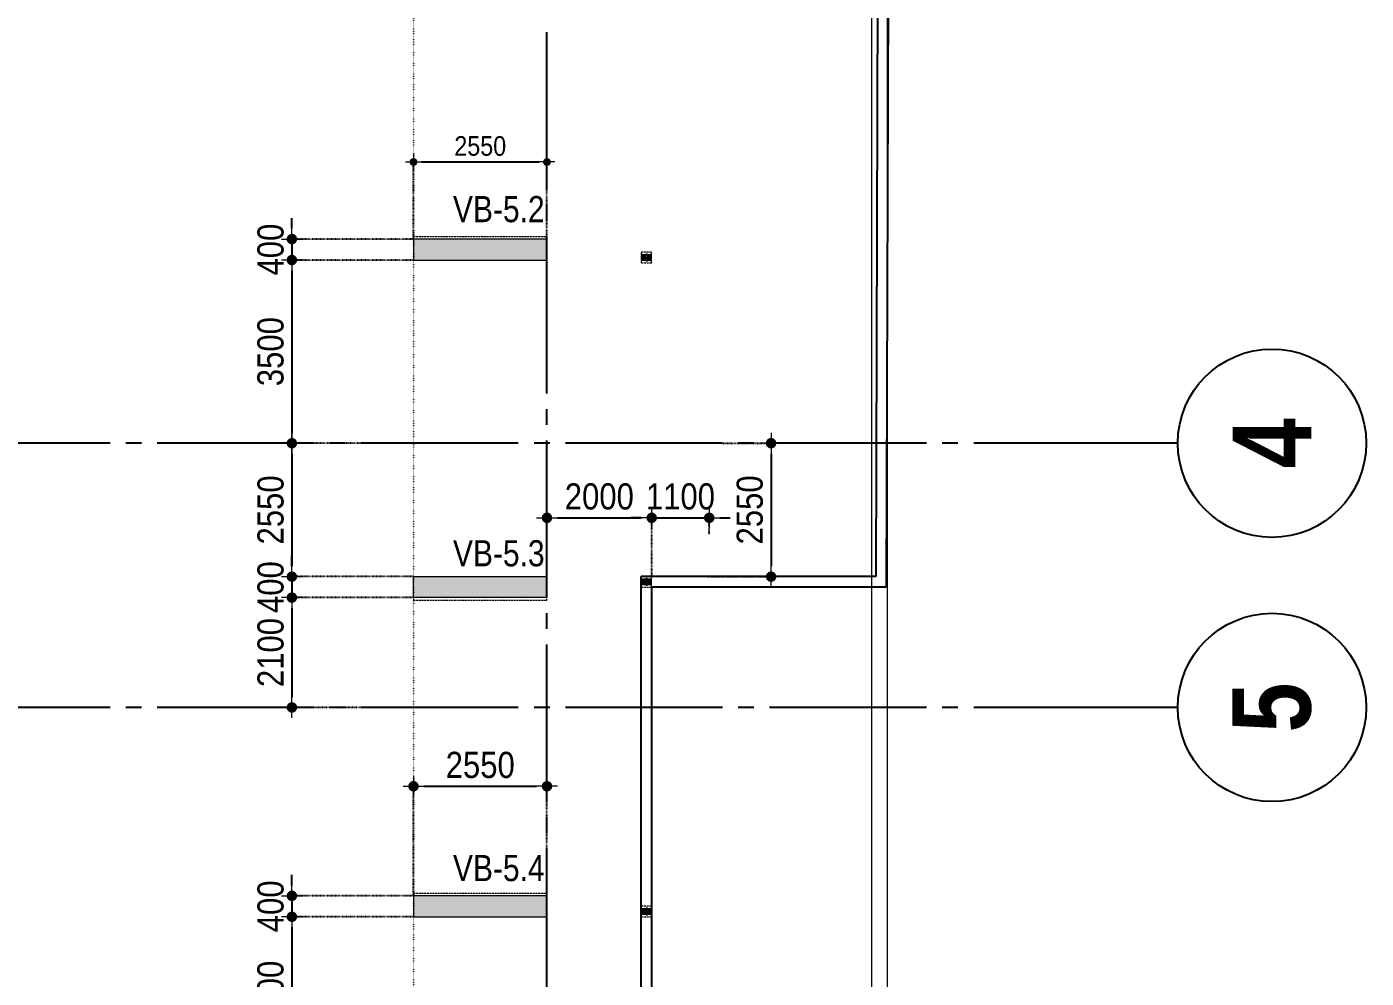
# Model space of a CAD drawing. Header units: millimetres. Extents: x -3973692 to -2843767, y 592734 to 838475.
# Drawn here: x -3458884 to -3433292, y 730357 to 748539 of the extents above; entities that cross this region are included whole.
import ezdxf
from ezdxf.enums import TextEntityAlignment as Align

# ---------------------------------------------------------------- set-up
doc = ezdxf.new("R2010")
doc.units = ezdxf.units.MM
doc.header["$MEASUREMENT"] = 0
doc.header["$PDMODE"] = 3
doc.header["$PDSIZE"] = -20
for name, pattern in [('CHG_XX_Cot_Tang 1$0$CENTER', [20.2, 12.7, -2.5, 2.5, -2.5]), ('CHG_XX_Cot_Tang 1$0$CENTER2', [28.575, 19.05, -3.175, 3.175, -3.175]), ('CHG_XX_Cot_Tang 1$0$HIDDEN', [0.375, 0.25, -0.125]), ('CHG_XX_Cot_Tang 1$0$MB_Luoi truc$0$HTT Hidden 21', [3, 2, -1]), ('CHG_XX_Luoi truc$0$MB_Luoi truc$0$Center101', [13, 10, -1, 1, -1]), ('DIVIDE2', [15.875, 6.35, -3.175, 0, -3.175, 0, -3.175]), ('DOT2', [0.125, 0, -0.125]), ('HIDDEN5', [2.8375, 1.25, -1.5875])]:
    doc.linetypes.add(name, pattern=pattern)
doc.layers.get('0').update_dxf_attribs({"lineweight": 9})
doc.layers.get('Defpoints').update_dxf_attribs({"color": 10, "lineweight": 0})
for name, color, linetype, lineweight in [("'S_General_Dim_1", 1, 'Continuous', 18), ("'S_General_Divide_3 Intermediate", 3, 'DIVIDE2', 40), ("CHG_XX_Cot_Tang 1$0$'S_Steel_Cont_2 Normal", 2, 'Continuous', 25), ("CHG_XX_Cot_Tang 1$0$'S_Steel_Cont_2 Normal_Plate", 150, 'Continuous', 15), ('CHG_XX_Cot_Tang 1$0$Cot thep', 51, 'Continuous', 15), ('CHG_XX_Cot_Tang 1$0$Net thay Tuong', 3, 'Continuous', 20), ('CHG_XX_Cot_Tang 1$0$NS-Pier', 150, 'Continuous', 9), ('CHG_XX_Cot_Tang 1$0$NS-Pier @ 1', 150, 'Continuous', 9), ('CHG_XX_Cot_Tang 1$0$NS-Pier @ 100', 150, 'Continuous', 9), ('CHG_XX_Cot_Tang 1$0$NS-Pier @ 150 VP1', 150, 'Continuous', 9), ('CHG_XX_Cot_Tang 1$0$NS-Pier @ 150 VP2', 150, 'Continuous', 9), ('CHG_XX_Cot_Tang 1$0$NS-Pier @ 150 VP3', 150, 'Continuous', 9), ('CHG_XX_Cot_Tang 1$0$NS-Pier @ 150 VP4', 150, 'Continuous', 9), ('CHG_XX_Cot_Tang 1$0$NS-Pier @ 150 VP5', 150, 'Continuous', 9), ('CHG_XX_Cot_Tang 1$0$NS-Pier @ 150 VP6', 150, 'Continuous', 9), ('CHG_XX_Cot_Tang 1$0$NS-Pier @ 150 VP7', 150, 'Continuous', 9), ('CHG_XX_Cot_Tang 1$0$NS-Pier @ 150 VP8', 150, 'Continuous', 9), ('CHG_XX_Cot_Tang 1$0$NS-Pier @ 150 VP9', 150, 'Continuous', 9), ('CHG_XX_Cot_Tang 1$0$NS-Pier @ 150 VPModel', 150, 'Continuous', 9), ('CHG_XX_Cot_Tang 1$0$NS-Pier @ 200 VP11', 150, 'Continuous', 9), ('CHG_XX_Cot_Tang 1$0$NS-Pier @ 200 VP12', 150, 'Continuous', 9), ('CHG_XX_Cot_Tang 1$0$NS-Pier @ 200 VP13', 150, 'Continuous', 9), ('CHG_XX_Cot_Tang 1$0$NS-Pier @ 200 VP14', 150, 'Continuous', 9), ('CHG_XX_Cot_Tang 1$0$NS-Pier @ 200 VP15', 150, 'Continuous', 9), ('CHG_XX_Cot_Tang 1$0$NS-Pier @ 200 VP16', 150, 'Continuous', 9), ('CHG_XX_Cot_Tang 1$0$NS-Pier @ 200 VP17', 150, 'Continuous', 9), ('CHG_XX_Cot_Tang 1$0$NS-Pier @ 200 VP18', 150, 'Continuous', 9), ('CHG_XX_Cot_Tang 1$0$NS-Pier @ 200 VP19', 150, 'Continuous', 9), ('CHG_XX_Cot_Tang 1$0$NS-Pier @ 200 VP21', 150, 'Continuous', 9), ('CHG_XX_Cot_Tang 1$0$NS-Pier @ 200 VP22', 150, 'Continuous', 9), ('CHG_XX_Cot_Tang 1$0$NS-Pier @ 200 VP23', 150, 'Continuous', 9), ('CHG_XX_Cot_Tang 1$0$NS-Pier @ 200 VP24', 150, 'Continuous', 9), ('CHG_XX_Cot_Tang 1$0$NS-Pier @ 200 VP25', 150, 'Continuous', 9), ('CHG_XX_Cot_Tang 1$0$NS-Pier @ 200 VP26', 150, 'Continuous', 9), ('CHG_XX_Cot_Tang 1$0$NS-Pier @ 200 VP27', 150, 'Continuous', 9), ('CHG_XX_Cot_Tang 1$0$NS-Pier @ 200 VP28', 150, 'Continuous', 9), ('CHG_XX_Cot_Tang 1$0$NS-Pier @ 200 VP30', 150, 'Continuous', 9), ('CHG_XX_Cot_Tang 1$0$NS-Pier @ 200 VP31', 150, 'Continuous', 9), ('CHG_XX_Cot_Tang 1$0$NS-Pier @ 200 VP32', 150, 'Continuous', 9), ('CHG_XX_Cot_Tang 1$0$NS-Pier @ 200 VP33', 150, 'Continuous', 9), ('CHG_XX_Cot_Tang 1$0$NS-Pier @ 200 VP34', 150, 'Continuous', 9), ('CHG_XX_Cot_Tang 1$0$NS-Pier @ 200 VP35', 150, 'Continuous', 9), ('CHG_XX_Cot_Tang 1$0$NS-Pier @ 200 VP36', 150, 'Continuous', 9), ('CHG_XX_Cot_Tang 1$0$NS-Pier @ 200 VP37', 150, 'Continuous', 9), ('CHG_XX_Cot_Tang 1$0$NS-Pier @ 200 VPModel', 150, 'Continuous', 9), ('CHG_XX_Cot_Tang 1$0$NS-Pier @ 350 VP10', 150, 'Continuous', 9), ('CHG_XX_Cot_Tang 1$0$NS-Pier @ 350 VP20', 150, 'Continuous', 9), ('CHG_XX_Cot_Tang 1$0$NS-Pier @ 350 VP29', 150, 'Continuous', 9), ('CHG_XX_Cot_Tang 1$0$NS-Pier @ 350 VPModel', 150, 'Continuous', 9), ('TEXT', 7, 'Continuous', 15)]:
    doc.layers.add(name, color=color, linetype=linetype, lineweight=lineweight)
for name, color, linetype in [("CHG_XX_Cot_Tang 1$0$'S_Concrete_Center_1", 8, 'CHG_XX_Cot_Tang 1$0$CENTER2'), ("CHG_XX_Cot_Tang 1$0$'S_Steel_ Bold", 8, 'Continuous'), ('CHG_XX_Cot_Tang 1$0$Vach VH3', 3, 'Continuous'), ('CHG_XX_Luoi truc$0$Grid', 34, 'Continuous'), ('CHG_XX_Luoi truc$0$Grid Line', 251, 'CHG_XX_Luoi truc$0$MB_Luoi truc$0$Center101'), ('dim', 1, 'Continuous')]:
    doc.layers.add(name, color=color, linetype=linetype)
doc.styles.add('arial', font='arial.ttf', dxfattribs={"width": 0.85})
doc.styles.add('CHG_XX_Luoi truc$0$MB_Luoi truc$0$Grid A-F$0$VNI-HelveCB', font='')
doc.styles.add('TTP-HelCon', font='')
doc.styles.get('CHG_XX_Luoi truc$0$MB_Luoi truc$0$Grid A-F$0$VNI-HelveCB').set_extended_font_data('VNI-Helve-Condense', bold=True)
doc.styles.get('TTP-HelCon').set_extended_font_data('VNI-Helve-Condense')
doc.dimstyles.new('150', dxfattribs={"dimscale": 150, "dimtxt": 2.5, "dimasz": 1, "dimexe": 0, "dimexo": 0, "dimgap": 0.75, "dimtad": 1, "dimdec": 0, "dimzin": 9, "dimdsep": 46, "dimtxsty": 'arial', "dimblk1": 'DIMDOT', "dimblk2": 'DIMDOT', "dimsah": 1, "dimcen": 2, "dimdle": 3, "dimclre": 8, "dimclrt": 2, "dimadec": 0, "dimazin": 0, "dimtfac": 1, "dimtdec": 0, "dimtix": 1, "dimtmove": 2, "dimatfit": 3, "dimldrblk": 'DIMPIJL', "dimfxl": 1, "dimtvp": 1.8, "dimtolj": 1, "dimtzin": 0, "dimarcsym": 0})
doc.dimstyles.new('200', dxfattribs={"dimscale": 200, "dimtxt": 2.5, "dimasz": 1, "dimexe": 0, "dimexo": 0, "dimgap": 0.75, "dimtad": 1, "dimdec": 0, "dimrnd": 10, "dimzin": 9, "dimdsep": 46, "dimtxsty": 'arial', "dimblk1": 'DIMDOT', "dimblk2": 'DIMDOT', "dimsah": 1, "dimcen": 2, "dimdle": 3, "dimclre": 8, "dimclrt": 2, "dimadec": 0, "dimazin": 0, "dimtfac": 1, "dimtdec": 0, "dimtix": 1, "dimtmove": 2, "dimatfit": 3, "dimldrblk": 'DIMPIJL', "dimfxl": 1, "dimtvp": 1.8, "dimtolj": 1, "dimtzin": 0, "dimarcsym": 0})

# ---------------------------------------------------------------- blocks, each defined once
blk = doc.blocks.new('*U3260')
at = {"layer": 'CHG_XX_Cot_Tang 1$0$NS-Pier @ 1'}
h = blk.add_hatch(color=256, dxfattribs=at)
h.dxf.hatch_style = 1
h.paths.add_polyline_path([(400, 0), (0, 0), (0, -2550), (400, -2550)])
at = {"layer": 'CHG_XX_Cot_Tang 1$0$NS-Pier @ 100'}
h = blk.add_hatch(color=256, dxfattribs=at)
h.dxf.hatch_style = 1
h.paths.add_polyline_path([(400, 0), (0, 0), (0, -2550), (400, -2550)])
at = {"layer": 'CHG_XX_Cot_Tang 1$0$NS-Pier @ 150 VP1'}
h = blk.add_hatch(color=256, dxfattribs=at)
h.dxf.hatch_style = 1
h.paths.add_polyline_path([(400, 0), (0, 0), (0, -2550), (400, -2550)])
at = {"layer": 'CHG_XX_Cot_Tang 1$0$NS-Pier @ 150 VP2'}
h = blk.add_hatch(color=256, dxfattribs=at)
h.dxf.hatch_style = 1
h.paths.add_polyline_path([(400, 0), (0, 0), (0, -2550), (400, -2550)])
at = {"layer": 'CHG_XX_Cot_Tang 1$0$NS-Pier @ 150 VP3'}
h = blk.add_hatch(color=256, dxfattribs=at)
h.dxf.hatch_style = 1
h.paths.add_polyline_path([(400, 0), (0, 0), (0, -2550), (400, -2550)])
at = {"layer": 'CHG_XX_Cot_Tang 1$0$NS-Pier @ 150 VP4'}
h = blk.add_hatch(color=256, dxfattribs=at)
h.dxf.hatch_style = 1
h.paths.add_polyline_path([(400, 0), (0, 0), (0, -2550), (400, -2550)])
at = {"layer": 'CHG_XX_Cot_Tang 1$0$NS-Pier @ 150 VP5'}
h = blk.add_hatch(color=256, dxfattribs=at)
h.dxf.hatch_style = 1
h.paths.add_polyline_path([(400, 0), (0, 0), (0, -2550), (400, -2550)])
at = {"layer": 'CHG_XX_Cot_Tang 1$0$NS-Pier @ 150 VP6'}
h = blk.add_hatch(color=256, dxfattribs=at)
h.dxf.hatch_style = 1
h.paths.add_polyline_path([(400, 0), (0, 0), (0, -2550), (400, -2550)])
at = {"layer": 'CHG_XX_Cot_Tang 1$0$NS-Pier @ 150 VP7'}
h = blk.add_hatch(color=256, dxfattribs=at)
h.dxf.hatch_style = 1
h.paths.add_polyline_path([(400, 0), (0, 0), (0, -2550), (400, -2550)])
at = {"layer": 'CHG_XX_Cot_Tang 1$0$NS-Pier @ 150 VP8'}
h = blk.add_hatch(color=256, dxfattribs=at)
h.dxf.hatch_style = 1
h.paths.add_polyline_path([(400, 0), (0, 0), (0, -2550), (400, -2550)])
at = {"layer": 'CHG_XX_Cot_Tang 1$0$NS-Pier @ 150 VP9'}
h = blk.add_hatch(color=256, dxfattribs=at)
h.dxf.hatch_style = 1
h.paths.add_polyline_path([(400, 0), (0, 0), (0, -2550), (400, -2550)])
at = {"layer": 'CHG_XX_Cot_Tang 1$0$NS-Pier @ 150 VPModel'}
h = blk.add_hatch(color=256, dxfattribs=at)
h.dxf.hatch_style = 1
h.paths.add_polyline_path([(400, 0), (0, 0), (0, -2550), (400, -2550)])
at = {"layer": 'CHG_XX_Cot_Tang 1$0$NS-Pier @ 200 VP11'}
h = blk.add_hatch(color=256, dxfattribs=at)
h.dxf.hatch_style = 1
h.paths.add_polyline_path([(400, 0), (0, 0), (0, -2550), (400, -2550)])
at = {"layer": 'CHG_XX_Cot_Tang 1$0$NS-Pier @ 200 VP12'}
h = blk.add_hatch(color=256, dxfattribs=at)
h.dxf.hatch_style = 1
h.paths.add_polyline_path([(400, 0), (0, 0), (0, -2550), (400, -2550)])
at = {"layer": 'CHG_XX_Cot_Tang 1$0$NS-Pier @ 200 VP13'}
h = blk.add_hatch(color=256, dxfattribs=at)
h.dxf.hatch_style = 1
h.paths.add_polyline_path([(400, 0), (0, 0), (0, -2550), (400, -2550)])
at = {"layer": 'CHG_XX_Cot_Tang 1$0$NS-Pier @ 200 VP14'}
h = blk.add_hatch(color=256, dxfattribs=at)
h.dxf.hatch_style = 1
h.paths.add_polyline_path([(400, 0), (0, 0), (0, -2550), (400, -2550)])
at = {"layer": 'CHG_XX_Cot_Tang 1$0$NS-Pier @ 200 VP15'}
h = blk.add_hatch(color=256, dxfattribs=at)
h.dxf.hatch_style = 1
h.paths.add_polyline_path([(400, 0), (0, 0), (0, -2550), (400, -2550)])
at = {"layer": 'CHG_XX_Cot_Tang 1$0$NS-Pier @ 200 VP16'}
h = blk.add_hatch(color=256, dxfattribs=at)
h.dxf.hatch_style = 1
h.paths.add_polyline_path([(400, 0), (0, 0), (0, -2550), (400, -2550)])
at = {"layer": 'CHG_XX_Cot_Tang 1$0$NS-Pier @ 200 VP17'}
h = blk.add_hatch(color=256, dxfattribs=at)
h.dxf.hatch_style = 1
h.paths.add_polyline_path([(400, 0), (0, 0), (0, -2550), (400, -2550)])
at = {"layer": 'CHG_XX_Cot_Tang 1$0$NS-Pier @ 200 VP18'}
h = blk.add_hatch(color=256, dxfattribs=at)
h.dxf.hatch_style = 1
h.paths.add_polyline_path([(400, 0), (0, 0), (0, -2550), (400, -2550)])
at = {"layer": 'CHG_XX_Cot_Tang 1$0$NS-Pier @ 200 VP19'}
h = blk.add_hatch(color=256, dxfattribs=at)
h.dxf.hatch_style = 1
h.paths.add_polyline_path([(400, 0), (0, 0), (0, -2550), (400, -2550)])
at = {"layer": 'CHG_XX_Cot_Tang 1$0$NS-Pier @ 200 VP21'}
h = blk.add_hatch(color=256, dxfattribs=at)
h.dxf.hatch_style = 1
h.paths.add_polyline_path([(400, 0), (0, 0), (0, -2550), (400, -2550)])
at = {"layer": 'CHG_XX_Cot_Tang 1$0$NS-Pier @ 200 VP22'}
h = blk.add_hatch(color=256, dxfattribs=at)
h.dxf.hatch_style = 1
h.paths.add_polyline_path([(400, 0), (0, 0), (0, -2550), (400, -2550)])
at = {"layer": 'CHG_XX_Cot_Tang 1$0$NS-Pier @ 200 VP23'}
h = blk.add_hatch(color=256, dxfattribs=at)
h.dxf.hatch_style = 1
h.paths.add_polyline_path([(400, 0), (0, 0), (0, -2550), (400, -2550)])
at = {"layer": 'CHG_XX_Cot_Tang 1$0$NS-Pier @ 200 VP24'}
h = blk.add_hatch(color=256, dxfattribs=at)
h.dxf.hatch_style = 1
h.paths.add_polyline_path([(400, 0), (0, 0), (0, -2550), (400, -2550)])
at = {"layer": 'CHG_XX_Cot_Tang 1$0$NS-Pier @ 200 VP25'}
h = blk.add_hatch(color=256, dxfattribs=at)
h.dxf.hatch_style = 1
h.paths.add_polyline_path([(400, 0), (0, 0), (0, -2550), (400, -2550)])
at = {"layer": 'CHG_XX_Cot_Tang 1$0$NS-Pier @ 200 VP26'}
h = blk.add_hatch(color=256, dxfattribs=at)
h.dxf.hatch_style = 1
h.paths.add_polyline_path([(400, 0), (0, 0), (0, -2550), (400, -2550)])
at = {"layer": 'CHG_XX_Cot_Tang 1$0$NS-Pier @ 200 VP27'}
h = blk.add_hatch(color=256, dxfattribs=at)
h.dxf.hatch_style = 1
h.paths.add_polyline_path([(400, 0), (0, 0), (0, -2550), (400, -2550)])
at = {"layer": 'CHG_XX_Cot_Tang 1$0$NS-Pier @ 200 VP28'}
h = blk.add_hatch(color=256, dxfattribs=at)
h.dxf.hatch_style = 1
h.paths.add_polyline_path([(400, 0), (0, 0), (0, -2550), (400, -2550)])
at = {"layer": 'CHG_XX_Cot_Tang 1$0$NS-Pier @ 200 VP30'}
h = blk.add_hatch(color=256, dxfattribs=at)
h.dxf.hatch_style = 1
h.paths.add_polyline_path([(400, 0), (0, 0), (0, -2550), (400, -2550)])
at = {"layer": 'CHG_XX_Cot_Tang 1$0$NS-Pier @ 200 VP31'}
h = blk.add_hatch(color=256, dxfattribs=at)
h.dxf.hatch_style = 1
h.paths.add_polyline_path([(400, 0), (0, 0), (0, -2550), (400, -2550)])
at = {"layer": 'CHG_XX_Cot_Tang 1$0$NS-Pier @ 200 VP32'}
h = blk.add_hatch(color=256, dxfattribs=at)
h.dxf.hatch_style = 1
h.paths.add_polyline_path([(400, 0), (0, 0), (0, -2550), (400, -2550)])
at = {"layer": 'CHG_XX_Cot_Tang 1$0$NS-Pier @ 200 VP33'}
h = blk.add_hatch(color=256, dxfattribs=at)
h.dxf.hatch_style = 1
h.paths.add_polyline_path([(400, 0), (0, 0), (0, -2550), (400, -2550)])
at = {"layer": 'CHG_XX_Cot_Tang 1$0$NS-Pier @ 200 VP34'}
h = blk.add_hatch(color=256, dxfattribs=at)
h.dxf.hatch_style = 1
h.paths.add_polyline_path([(400, 0), (0, 0), (0, -2550), (400, -2550)])
at = {"layer": 'CHG_XX_Cot_Tang 1$0$NS-Pier @ 200 VP35'}
h = blk.add_hatch(color=256, dxfattribs=at)
h.dxf.hatch_style = 1
h.paths.add_polyline_path([(400, 0), (0, 0), (0, -2550), (400, -2550)])
at = {"layer": 'CHG_XX_Cot_Tang 1$0$NS-Pier @ 200 VP36'}
h = blk.add_hatch(color=256, dxfattribs=at)
h.dxf.hatch_style = 1
h.paths.add_polyline_path([(400, 0), (0, 0), (0, -2550), (400, -2550)])
at = {"layer": 'CHG_XX_Cot_Tang 1$0$NS-Pier @ 200 VP37'}
h = blk.add_hatch(color=256, dxfattribs=at)
h.dxf.hatch_style = 1
h.paths.add_polyline_path([(400, 0), (0, 0), (0, -2550), (400, -2550)])
at = {"layer": 'CHG_XX_Cot_Tang 1$0$NS-Pier @ 200 VPModel'}
h = blk.add_hatch(color=256, dxfattribs=at)
h.dxf.hatch_style = 1
h.paths.add_polyline_path([(400, 0), (0, 0), (0, -2550), (400, -2550)])
at = {"layer": 'CHG_XX_Cot_Tang 1$0$NS-Pier @ 350 VP10'}
h = blk.add_hatch(color=256, dxfattribs=at)
h.dxf.hatch_style = 1
h.paths.add_polyline_path([(400, 0), (0, 0), (0, -2550), (400, -2550)])
at = {"layer": 'CHG_XX_Cot_Tang 1$0$NS-Pier @ 350 VP20'}
h = blk.add_hatch(color=256, dxfattribs=at)
h.dxf.hatch_style = 1
h.paths.add_polyline_path([(400, 0), (0, 0), (0, -2550), (400, -2550)])
at = {"layer": 'CHG_XX_Cot_Tang 1$0$NS-Pier @ 350 VP29'}
h = blk.add_hatch(color=256, dxfattribs=at)
h.dxf.hatch_style = 1
h.paths.add_polyline_path([(400, 0), (0, 0), (0, -2550), (400, -2550)])
at = {"layer": 'CHG_XX_Cot_Tang 1$0$NS-Pier @ 350 VPModel'}
h = blk.add_hatch(color=256, dxfattribs=at)
h.dxf.hatch_style = 1
h.paths.add_polyline_path([(400, 0), (0, 0), (0, -2550), (400, -2550)])
blk = doc.blocks.new('CHG_XX_Cot_Tang 1$0$Block A_C450x2250')
at = {"layer": 'CHG_XX_Cot_Tang 1$0$NS-Pier', "color": 9, "linetype": 'CHG_XX_Cot_Tang 1$0$MB_Luoi truc$0$HTT Hidden 21'}
blk.add_lwpolyline([(0, 0), (-50, 0), (-50, -2550), (0, -2550)], dxfattribs=at)
at = {"layer": 'CHG_XX_Cot_Tang 1$0$NS-Pier'}
blk.add_lwpolyline([(400, -2550), (0, -2550), (0, 0), (400, 0)], close=True, dxfattribs=at)
blk.add_blockref('*U3260', (0, 0), dxfattribs=at)
blk = doc.blocks.new('*U2973')
at = {"layer": "CHG_XX_Cot_Tang 1$0$'S_Steel_ Bold", "linetype": 'CHG_XX_Cot_Tang 1$0$CENTER', "ltscale": 0.05}
for p, q in [((-13, 0), (13, 0)), ((0, 13), (0, -13))]:
    blk.add_line(p, q, dxfattribs=at)
at = {"layer": "CHG_XX_Cot_Tang 1$0$'S_Steel_ Bold", "color": 1}
blk.add_circle((0, 0), 7, dxfattribs=at)
blk = doc.blocks.new('CHG_XX_Cot_Tang 1$0$A$C42BB3C5E')
at = {"color": 8, "linetype": 'CHG_XX_Cot_Tang 1$0$MB_Luoi truc$0$HTT Hidden 21'}
blk.add_lwpolyline([(-75, -113), (125, -113), (125, 87), (-75, 87)], close=True, dxfattribs=at)
at = {"layer": "CHG_XX_Cot_Tang 1$0$'S_Concrete_Center_1"}
for p, q in [((25, 63), (25, -88)), ((125, -13), (-83, -13))]:
    blk.add_line(p, q, dxfattribs=at)
at = {"layer": "CHG_XX_Cot_Tang 1$0$'S_Steel_Cont_2 Normal"}
blk.add_lwpolyline([(-37, -15, 0.414214), (-43, -21), (-43, -50), (-50, -50), (-50, 25), (-43, 25), (-43, -4, 0.414214), (-37, -10), (87, -10, 0.414214), (93, -4), (93, 25), (100, 25), (100, -50), (93, -50), (93, -21, 0.414214), (87, -15)], format="xyb", close=True, dxfattribs=at)
at = {"layer": "CHG_XX_Cot_Tang 1$0$'S_Steel_Cont_2 Normal_Plate"}
blk.add_lwpolyline([(115, 45), (115, -70), (-65, -70), (-65, 45)], close=True, dxfattribs=at)
at = {"layer": "CHG_XX_Cot_Tang 1$0$'S_Steel_ Bold"}
for p in [(-10, 20), (60, 20)]:
    blk.add_blockref('*U2973', p, dxfattribs=at)
at = {"layer": "CHG_XX_Cot_Tang 1$0$'S_Steel_ Bold", "xscale": -1, "rotation": 180}
for p in [(-10, -45), (60, -45)]:
    blk.add_blockref('*U2973', p, dxfattribs=at)
blk = doc.blocks.new('CHG_XX_Cot_Tang 1$0$net pergola')
at = {"layer": 'CHG_XX_Cot_Tang 1$0$Net thay Tuong'}
for p in [(67007, 82663), (67007, 76463), (67007, 70163)]:
    blk.add_blockref('CHG_XX_Cot_Tang 1$0$A$C42BB3C5E', p, dxfattribs=at)
blk = doc.blocks.new('*U2841')
at = {"layer": 'CHG_XX_Luoi truc$0$Grid Line'}
blk.add_line((0, 0), (0, 608), dxfattribs=at)
at = {"layer": 'CHG_XX_Luoi truc$0$Grid', "lineweight": -2, "style": 'CHG_XX_Luoi truc$0$MB_Luoi truc$0$Grid A-F$0$VNI-HelveCB'}
for tag, p in [('GRIDSUB', (0, 617)), ('GRID', (0, -9))]:
    blk.add_attdef(tag, text='', height=5, dxfattribs=at).set_placement(p, align=Align.MIDDLE)
blk = doc.blocks.new('*U2843')
at = {"layer": 'CHG_XX_Luoi truc$0$Grid', "lineweight": -2}
blk.add_line((0, -3), (0, 0), dxfattribs=at)
blk.add_circle((0, -9), 6, dxfattribs=at)
at = {"layer": 'CHG_XX_Luoi truc$0$Grid Line'}
blk.add_line((0, 0), (0, 438), dxfattribs=at)
at = {"layer": 'CHG_XX_Luoi truc$0$Grid', "lineweight": -2, "style": 'CHG_XX_Luoi truc$0$MB_Luoi truc$0$Grid A-F$0$VNI-HelveCB'}
for tag, p in [('GRIDSUB', (0, 447)), ('GRID', (0, -9))]:
    blk.add_attdef(tag, text='', height=5, dxfattribs=at).set_placement(p, align=Align.MIDDLE)
blk = doc.blocks.new('CHG_XX_Luoi truc')
at = {"layer": 'CHG_XX_Luoi truc$0$Grid', "xscale": 300, "yscale": 300, "zscale": 300}
blk.add_blockref('*U2841', (99550, -12747), dxfattribs=at)
at = {"layer": 'CHG_XX_Luoi truc$0$Grid'}
ref = blk.add_blockref('*U2843', (110703, 130600), dxfattribs=dict(at, xscale=300.0000000000013, yscale=300.0000000000013, zscale=300.0000000000013, rotation=90))
ref.add_attrib('GRID', '4', dxfattribs={"lineweight": -2, "height": 1500, "rotation": 90, "style": 'CHG_XX_Luoi truc$0$MB_Luoi truc$0$Grid A-F$0$VNI-HelveCB'}).set_placement((113403, 130600), align=Align.MIDDLE)
ref = blk.add_blockref('*U2843', (110703, 125550), dxfattribs=dict(at, xscale=300.0000000000013, yscale=300.0000000000013, zscale=300.0000000000013, rotation=90))
ref.add_attrib('GRID', '5', dxfattribs={"lineweight": -2, "height": 1500, "rotation": 90, "style": 'CHG_XX_Luoi truc$0$MB_Luoi truc$0$Grid A-F$0$VNI-HelveCB'}).set_placement((113403, 125550), align=Align.MIDDLE)
blk = doc.blocks.new('CHG_XX_Cot_Tang 1')
at = {"layer": 'CHG_XX_Cot_Tang 1$0$NS-Pier', "linetype": 'Continuous', "ltscale": 5}
blk.add_lwpolyline([(-300, 85450), (-10900, 85450), (-10900, 163400), (99639.2, 163400), (106050, 158254.3), (106050, -6022), (103575.5, -9000), (32350, -9000), (32350, 84050), (-300, 84050)], close=True, dxfattribs=at)
at = {"layer": 'CHG_XX_Cot_Tang 1$0$NS-Pier', "linetype": 'CHG_XX_Cot_Tang 1$0$HIDDEN', "ltscale": 5}
blk.add_lwpolyline([(32650, 84350), (0, 84350), (0, 85750), (-10600, 85750), (-10600, 163100), (99533.7, 163100), (105750, 158110.4), (105750, -5913.6), (103434.7, -8700), (32650, -8700), (32650, 84350), (32650, -8700), (103404.7, -8700)], dxfattribs=at)
at = {"layer": 'CHG_XX_Cot_Tang 1$0$Vach VH3'}
for p, q in [((106093.3, 147309.3), (106030.9, 127850)), ((105892.6, 147109.3), (105831.6, 128050)), ((101350.9, 72976.9), (101350.9, 128050)), ((105831.6, 128050), (101350.9, 128050)), ((101549.6, 72893.1), (101551.1, 127850)), ((106030.9, 127850), (101551.1, 127850))]:
    blk.add_line(p, q, dxfattribs=at)
at = {"layer": 'CHG_XX_Cot_Tang 1$0$Cot thep'}
blk.add_blockref('CHG_XX_Cot_Tang 1$0$net pergola', (34418.2, 51500), dxfattribs=at)
at = {"layer": 'CHG_XX_Cot_Tang 1$0$NS-Pier'}
blk.add_blockref('CHG_XX_Luoi truc', (0, 0), dxfattribs=at)
at = {"layer": 'CHG_XX_Cot_Tang 1$0$NS-Pier', "xscale": -1, "rotation": 90}
for p in [(97000, 134500), (97000, 121950)]:
    blk.add_blockref('CHG_XX_Cot_Tang 1$0$Block A_C450x2250', p, dxfattribs=at)
at = {"layer": 'CHG_XX_Cot_Tang 1$0$NS-Pier', "rotation": 90.00000000000001}
blk.add_blockref('CHG_XX_Cot_Tang 1$0$Block A_C450x2250', (97000, 127650), dxfattribs=at)
blk = doc.blocks.new('DIMDOT')
for p, q in [((1, 0), (-1, 0)), ((0, -1), (0, 1))]:
    blk.add_line(p, q)
at = {"const_width": 0.5}
blk.add_lwpolyline([(-0.25, 0, 1), (0.25, 0, 1)], format="xyb", close=True, dxfattribs=at)
blk = doc.blocks.new('*D196')
at = {"layer": "'S_General_Dim_1", "color": 8, "linetype": 'HIDDEN5', "lineweight": -2, "transparency": 16777216}
for p, q in [((-3451495, 731931), (-3451495, 734025)), ((-3448945, 731931), (-3448945, 734025))]:
    blk.add_line(p, q, dxfattribs=at)
at = {"layer": "'S_General_Dim_1", "color": 0, "lineweight": -2, "transparency": 16777216}
blk.add_line((-3451295, 734025), (-3449145, 734025), dxfattribs=at)
at = {"layer": 'Defpoints', "color": 0, "transparency": 16777216}
for p in [(-3448945, 734025), (-3451495, 731931), (-3448945, 731931)]:
    blk.add_point(p, dxfattribs=at)
at = {"layer": "'S_General_Dim_1", "color": 0, "lineweight": -2, "transparency": 16777216, "xscale": 200, "yscale": 200, "zscale": 200, "rotation": 180}
blk.add_blockref('DIMDOT', (-3451495, 734025), dxfattribs=at)
at = {"layer": "'S_General_Dim_1", "color": 0, "lineweight": -2, "transparency": 16777216, "xscale": 200, "yscale": 200, "zscale": 200}
blk.add_blockref('DIMDOT', (-3448945, 734025), dxfattribs=at)
at = {"layer": "'S_General_Dim_1", "color": 2, "transparency": 16777216, "insert": (-3450220, 734430), "char_height": 500, "attachment_point": 5, "style": 'arial'}
blk.add_mtext('\\A1;2550', dxfattribs=at)
blk = doc.blocks.new('DIMPIJL')
at = {"linetype": 'ByBlock'}
blk.add_solid([(-2.5, 0.42), (-2.5, -0.42), (0, 0)], dxfattribs=at)
blk = doc.blocks.new('*D219')
at = {"layer": "'S_General_Dim_1", "color": 0, "lineweight": -2, "transparency": 16777216}
for p, q in [((-3453819, 744681), (-3453819, 744881)), ((-3453819, 744481), (-3453819, 744081)), ((-3453819, 743881), (-3453819, 743681))]:
    blk.add_line(p, q, dxfattribs=at)
at = {"layer": "'S_General_Dim_1", "color": 8, "linetype": 'HIDDEN5', "lineweight": -2, "transparency": 16777216}
for p, q in [((-3451495, 744481), (-3453819, 744481)), ((-3451495, 744081), (-3453819, 744081))]:
    blk.add_line(p, q, dxfattribs=at)
at = {"layer": 'Defpoints', "color": 0, "transparency": 16777216}
for p in [(-3451495, 744481), (-3453819, 744081), (-3451495, 744081)]:
    blk.add_point(p, dxfattribs=at)
at = {"layer": "'S_General_Dim_1", "color": 0, "lineweight": -2, "transparency": 16777216, "xscale": 200, "yscale": 200, "zscale": 200}
for p, rotation in [((-3453819, 744481), 270), ((-3453819, 744081), 90)]:
    blk.add_blockref('DIMDOT', p, dxfattribs=dict(at, rotation=rotation))
at = {"layer": "'S_General_Dim_1", "color": 2, "transparency": 16777216, "insert": (-3454224, 744281), "char_height": 500, "attachment_point": 5, "rotation": 90, "style": 'arial'}
blk.add_mtext('\\A1;400', dxfattribs=at)
blk = doc.blocks.new('*D220')
at = {"layer": "'S_General_Dim_1", "color": 8, "linetype": 'HIDDEN5', "lineweight": -2, "transparency": 16777216}
for p, q in [((-3451495, 744081), (-3453819, 744081)), ((-3451495, 740581), (-3453819, 740581))]:
    blk.add_line(p, q, dxfattribs=at)
at = {"layer": "'S_General_Dim_1", "color": 0, "lineweight": -2, "transparency": 16777216}
blk.add_line((-3453819, 743881), (-3453819, 740781), dxfattribs=at)
at = {"layer": 'Defpoints', "color": 0, "transparency": 16777216}
for p in [(-3451495, 744081), (-3453819, 740581), (-3451495, 740581)]:
    blk.add_point(p, dxfattribs=at)
at = {"layer": "'S_General_Dim_1", "color": 0, "lineweight": -2, "transparency": 16777216, "xscale": 200, "yscale": 200, "zscale": 200}
for p, rotation in [((-3453819, 744081), 90), ((-3453819, 740581), 270)]:
    blk.add_blockref('DIMDOT', p, dxfattribs=dict(at, rotation=rotation))
at = {"layer": "'S_General_Dim_1", "color": 2, "transparency": 16777216, "insert": (-3454225, 742331), "char_height": 500, "attachment_point": 5, "rotation": 90, "style": 'arial'}
blk.add_mtext('\\A1;3500', dxfattribs=at)
blk = doc.blocks.new('*D221')
at = {"layer": "'S_General_Dim_1", "color": 8, "linetype": 'HIDDEN5', "lineweight": -2, "transparency": 16777216}
for p, q in [((-3451495, 740581), (-3453819, 740581)), ((-3451495, 738031), (-3453819, 738031))]:
    blk.add_line(p, q, dxfattribs=at)
at = {"layer": "'S_General_Dim_1", "color": 0, "lineweight": -2, "transparency": 16777216}
blk.add_line((-3453819, 740381), (-3453819, 738231), dxfattribs=at)
at = {"layer": 'Defpoints', "color": 0, "transparency": 16777216}
for p in [(-3451495, 740581), (-3453819, 738031), (-3451495, 738031)]:
    blk.add_point(p, dxfattribs=at)
at = {"layer": "'S_General_Dim_1", "color": 0, "lineweight": -2, "transparency": 16777216, "xscale": 200, "yscale": 200, "zscale": 200}
for p, rotation in [((-3453819, 740581), 90), ((-3453819, 738031), 270)]:
    blk.add_blockref('DIMDOT', p, dxfattribs=dict(at, rotation=rotation))
at = {"layer": "'S_General_Dim_1", "color": 2, "transparency": 16777216, "insert": (-3454224, 739306), "char_height": 500, "attachment_point": 5, "rotation": 90, "style": 'arial'}
blk.add_mtext('\\A1;2550', dxfattribs=at)
blk = doc.blocks.new('*D222')
at = {"layer": "'S_General_Dim_1", "color": 0, "lineweight": -2, "transparency": 16777216}
for p, q in [((-3453819, 738231), (-3453819, 738431)), ((-3453819, 738031), (-3453819, 737631)), ((-3453819, 737431), (-3453819, 737231))]:
    blk.add_line(p, q, dxfattribs=at)
at = {"layer": "'S_General_Dim_1", "color": 8, "linetype": 'HIDDEN5', "lineweight": -2, "transparency": 16777216}
for p, q in [((-3451495, 738031), (-3453819, 738031)), ((-3451495, 737631), (-3453819, 737631))]:
    blk.add_line(p, q, dxfattribs=at)
at = {"layer": 'Defpoints', "color": 0, "transparency": 16777216}
for p in [(-3451495, 738031), (-3453819, 737631), (-3451495, 737631)]:
    blk.add_point(p, dxfattribs=at)
at = {"layer": "'S_General_Dim_1", "color": 0, "lineweight": -2, "transparency": 16777216, "xscale": 200, "yscale": 200, "zscale": 200}
for p, rotation in [((-3453819, 738031), 270), ((-3453819, 737631), 90)]:
    blk.add_blockref('DIMDOT', p, dxfattribs=dict(at, rotation=rotation))
at = {"layer": "'S_General_Dim_1", "color": 2, "transparency": 16777216, "insert": (-3454224, 737831), "char_height": 500, "attachment_point": 5, "rotation": 90, "style": 'arial'}
blk.add_mtext('\\A1;400', dxfattribs=at)
blk = doc.blocks.new('*D223')
at = {"layer": "'S_General_Dim_1", "color": 8, "linetype": 'HIDDEN5', "lineweight": -2, "transparency": 16777216}
for p, q in [((-3451495, 737631), (-3453819, 737631)), ((-3450756, 735531), (-3453819, 735531))]:
    blk.add_line(p, q, dxfattribs=at)
at = {"layer": "'S_General_Dim_1", "color": 0, "lineweight": -2, "transparency": 16777216}
blk.add_line((-3453819, 737431), (-3453819, 735731), dxfattribs=at)
at = {"layer": 'Defpoints', "color": 0, "transparency": 16777216}
for p in [(-3451495, 737631), (-3453819, 735531), (-3450756, 735531)]:
    blk.add_point(p, dxfattribs=at)
at = {"layer": "'S_General_Dim_1", "color": 0, "lineweight": -2, "transparency": 16777216, "xscale": 200, "yscale": 200, "zscale": 200}
for p, rotation in [((-3453819, 737631), 90), ((-3453819, 735531), 270)]:
    blk.add_blockref('DIMDOT', p, dxfattribs=dict(at, rotation=rotation))
at = {"layer": "'S_General_Dim_1", "color": 2, "transparency": 16777216, "insert": (-3454224, 736581), "char_height": 500, "attachment_point": 5, "rotation": 90, "style": 'arial'}
blk.add_mtext('\\A1;2100', dxfattribs=at)
blk = doc.blocks.new('*D224')
at = {"layer": "'S_General_Dim_1", "color": 0, "lineweight": -2, "transparency": 16777216}
for p, q in [((-3453819, 732131), (-3453819, 732331)), ((-3453819, 731931), (-3453819, 731531)), ((-3453819, 731331), (-3453819, 731131))]:
    blk.add_line(p, q, dxfattribs=at)
at = {"layer": "'S_General_Dim_1", "color": 8, "linetype": 'HIDDEN5', "lineweight": -2, "transparency": 16777216}
for p, q in [((-3451495, 731931), (-3453819, 731931)), ((-3451495, 731531), (-3453819, 731531))]:
    blk.add_line(p, q, dxfattribs=at)
at = {"layer": 'Defpoints', "color": 0, "transparency": 16777216}
for p in [(-3451495, 731931), (-3453819, 731531), (-3451495, 731531)]:
    blk.add_point(p, dxfattribs=at)
at = {"layer": "'S_General_Dim_1", "color": 0, "lineweight": -2, "transparency": 16777216, "xscale": 200, "yscale": 200, "zscale": 200}
for p, rotation in [((-3453819, 731931), 270), ((-3453819, 731531), 90)]:
    blk.add_blockref('DIMDOT', p, dxfattribs=dict(at, rotation=rotation))
at = {"layer": "'S_General_Dim_1", "color": 2, "transparency": 16777216, "insert": (-3454224, 731731), "char_height": 500, "attachment_point": 5, "rotation": 90, "style": 'arial'}
blk.add_mtext('\\A1;400', dxfattribs=at)
blk = doc.blocks.new('*D225')
at = {"layer": "'S_General_Dim_1", "color": 8, "linetype": 'HIDDEN5', "lineweight": -2, "transparency": 16777216}
for p, q in [((-3451495, 731531), (-3453819, 731531)), ((-3451495, 728531), (-3453819, 728531))]:
    blk.add_line(p, q, dxfattribs=at)
at = {"layer": "'S_General_Dim_1", "color": 0, "lineweight": -2, "transparency": 16777216}
blk.add_line((-3453819, 731331), (-3453819, 728731), dxfattribs=at)
at = {"layer": 'Defpoints', "color": 0, "transparency": 16777216}
for p in [(-3451495, 731531), (-3453819, 728531), (-3451495, 728531)]:
    blk.add_point(p, dxfattribs=at)
at = {"layer": "'S_General_Dim_1", "color": 0, "lineweight": -2, "transparency": 16777216, "xscale": 200, "yscale": 200, "zscale": 200}
for p, rotation in [((-3453819, 731531), 90), ((-3453819, 728531), 270)]:
    blk.add_blockref('DIMDOT', p, dxfattribs=dict(at, rotation=rotation))
at = {"layer": "'S_General_Dim_1", "color": 2, "transparency": 16777216, "insert": (-3454225, 730031), "char_height": 500, "attachment_point": 5, "rotation": 90, "style": 'arial'}
blk.add_mtext('\\A1;3000', dxfattribs=at)
blk = doc.blocks.new('b')
at = {"layer": 'TEXT', "color": 3, "style": 'TTP-HelCon'}
for s, p in [('VB-5.2', (-1796, -17426)), ('VB-5.3', (-1796, -24003)), ('VB-5.4', (-1796, -30019))]:
    blk.add_text(s, height=500, dxfattribs=at).set_placement(p)
blk = doc.blocks.new('*D1981')
at = {"layer": "'S_General_Dim_1", "color": 8, "linetype": 'HIDDEN5', "lineweight": -2, "transparency": 16777216}
for p, q in [((-3451495, 744481), (-3451495, 745955)), ((-3448945, 744481), (-3448945, 745955))]:
    blk.add_line(p, q, dxfattribs=at)
at = {"layer": "'S_General_Dim_1", "color": 0, "lineweight": -2, "transparency": 16777216}
blk.add_line((-3451345, 745955), (-3449095, 745955), dxfattribs=at)
at = {"layer": 'Defpoints', "color": 0, "transparency": 16777216}
for p in [(-3448945, 745955), (-3451495, 744481), (-3448945, 744481)]:
    blk.add_point(p, dxfattribs=at)
at = {"layer": "'S_General_Dim_1", "color": 0, "lineweight": -2, "transparency": 16777216, "xscale": 150, "yscale": 150, "zscale": 150, "rotation": 180}
blk.add_blockref('DIMDOT', (-3451495, 745955), dxfattribs=at)
at = {"layer": "'S_General_Dim_1", "color": 0, "lineweight": -2, "transparency": 16777216, "xscale": 150, "yscale": 150, "zscale": 150}
blk.add_blockref('DIMDOT', (-3448945, 745955), dxfattribs=at)
at = {"layer": "'S_General_Dim_1", "color": 2, "transparency": 16777216, "insert": (-3450220, 746259), "char_height": 375, "attachment_point": 5, "style": 'arial'}
blk.add_mtext('\\A1;2550', dxfattribs=at)
blk = doc.blocks.new('*D2372')
at = {"layer": "'S_General_Dim_1", "color": 8, "linetype": 'HIDDEN5', "lineweight": -2, "transparency": 16777216}
for p, q in [((-3448945, 738081), (-3448945, 739155)), ((-3446944, 738031), (-3446944, 739155))]:
    blk.add_line(p, q, dxfattribs=at)
at = {"layer": "'S_General_Dim_1", "color": 0, "lineweight": -2, "transparency": 16777216}
blk.add_line((-3448745, 739155), (-3447144, 739155), dxfattribs=at)
at = {"layer": 'Defpoints', "color": 0, "transparency": 16777216}
for p in [(-3446944, 739155), (-3448945, 738081), (-3446944, 738031)]:
    blk.add_point(p, dxfattribs=at)
at = {"layer": "'S_General_Dim_1", "color": 0, "lineweight": -2, "transparency": 16777216, "xscale": 200, "yscale": 200, "zscale": 200, "rotation": 180}
blk.add_blockref('DIMDOT', (-3448945, 739155), dxfattribs=at)
at = {"layer": "'S_General_Dim_1", "color": 0, "lineweight": -2, "transparency": 16777216, "xscale": 200, "yscale": 200, "zscale": 200}
blk.add_blockref('DIMDOT', (-3446944, 739155), dxfattribs=at)
at = {"layer": "'S_General_Dim_1", "color": 2, "transparency": 16777216, "insert": (-3447945, 739561), "char_height": 500, "attachment_point": 5, "style": 'arial'}
blk.add_mtext('\\A1;2000', dxfattribs=at)
blk = doc.blocks.new('*D2373')
at = {"layer": "'S_General_Dim_1", "color": 8, "linetype": 'HIDDEN5', "lineweight": -2, "transparency": 16777216}
for p, q in [((-3445607, 740581), (-3444663, 740581)), ((-3445896, 738031), (-3444663, 738031))]:
    blk.add_line(p, q, dxfattribs=at)
at = {"layer": "'S_General_Dim_1", "color": 0, "lineweight": -2, "transparency": 16777216}
blk.add_line((-3444663, 740381), (-3444663, 738231), dxfattribs=at)
at = {"layer": 'Defpoints', "color": 0, "transparency": 16777216}
for p in [(-3445607, 740581), (-3445896, 738031), (-3444663, 738031)]:
    blk.add_point(p, dxfattribs=at)
at = {"layer": "'S_General_Dim_1", "color": 0, "lineweight": -2, "transparency": 16777216, "xscale": 200, "yscale": 200, "zscale": 200}
for p, rotation in [((-3444663, 740581), 90), ((-3444663, 738031), 270)]:
    blk.add_blockref('DIMDOT', p, dxfattribs=dict(at, rotation=rotation))
at = {"layer": "'S_General_Dim_1", "color": 2, "transparency": 16777216, "insert": (-3445068, 739306), "char_height": 500, "attachment_point": 5, "rotation": 90, "style": 'arial'}
blk.add_mtext('\\A1;2550', dxfattribs=at)
blk = doc.blocks.new('*D2499')
at = {"layer": "'S_General_Dim_1", "color": 0, "lineweight": -2, "transparency": 16777216}
for p, q in [((-3447144, 739155), (-3447344, 739155)), ((-3446944, 739155), (-3445845, 739155)), ((-3445645, 739155), (-3445445, 739155))]:
    blk.add_line(p, q, dxfattribs=at)
at = {"layer": "'S_General_Dim_1", "color": 8, "linetype": 'HIDDEN5', "lineweight": -2, "transparency": 16777216}
for p, q in [((-3446944, 738031), (-3446944, 739155)), ((-3445845, 738843), (-3445845, 739155))]:
    blk.add_line(p, q, dxfattribs=at)
at = {"layer": 'Defpoints', "color": 0, "transparency": 16777216}
for p in [(-3445845, 739155), (-3445845, 738843), (-3446944, 738031)]:
    blk.add_point(p, dxfattribs=at)
at = {"layer": "'S_General_Dim_1", "color": 0, "lineweight": -2, "transparency": 16777216, "xscale": 200, "yscale": 200, "zscale": 200}
blk.add_blockref('DIMDOT', (-3446944, 739155), dxfattribs=at)
at = {"layer": "'S_General_Dim_1", "color": 0, "lineweight": -2, "transparency": 16777216, "xscale": 200, "yscale": 200, "zscale": 200, "rotation": 180}
blk.add_blockref('DIMDOT', (-3445845, 739155), dxfattribs=at)
at = {"layer": "'S_General_Dim_1", "color": 2, "transparency": 16777216, "insert": (-3446395, 739561), "char_height": 500, "attachment_point": 5, "style": 'arial'}
blk.add_mtext('\\A1;1100', dxfattribs=at)

msp = doc.modelspace()

# ---------------------------------------------------------------- linework, layer by layer
at = {"layer": 'dim', "linetype": 'DOT2', "ltscale": 10}
msp.add_line((-3451495.2, 750631), (-3451495.2, 690231), dxfattribs=at)

# ---------------------------------------------------------------- block references
at = {"layer": "'S_General_Divide_3 Intermediate"}
msp.add_blockref('CHG_XX_Cot_Tang 1', (-3548495.2, 609981), dxfattribs=at)
at = {"layer": 'dim'}
msp.add_blockref('b', (-3448945.2, 762231), dxfattribs=at)

# ---------------------------------------------------------------- dimensions: what is measured, and where the dimension line sits
at = {"layer": "'S_General_Dim_1"}
for base, p1, p2, dimstyle, picture, middle in [((-3448945.2, 745954.9), (-3451495.2, 744481), (-3448945.2, 744481), '150', '*D1981', (-3450220.2, 746258.9)), ((-3445845.2, 739155.4), (-3446944.1, 738031), (-3445845.2, 738842.6), '200', '*D2499', (-3446394.7, 739560.7)), ((-3448945.2, 734024.5), (-3451495.2, 731931), (-3448945.2, 731931), '200', '*D196', (-3450220.2, 734429.8))]:
    dim = msp.add_linear_dim(base=base, p1=p1, p2=p2, dimstyle=dimstyle, dxfattribs=at)
    dim.commit()
    dim.dimension.update_dxf_attribs({"geometry": picture, "text_midpoint": middle})
for base, p1, p2, picture, middle in [((-3453819.1, 744081), (-3451495.2, 744481), (-3451495.2, 744081), '*D219', (-3454224.4, 744281)), ((-3453819.1, 740581), (-3451495.2, 744081), (-3451495.2, 740581), '*D220', (-3454224.6, 742331)), ((-3453819.1, 738031), (-3451495.2, 740581), (-3451495.2, 738031), '*D221', (-3454224.4, 739306)), ((-3444662.8, 738031), (-3445607.3, 740581), (-3445895.6, 738031), '*D2373', (-3445068.1, 739306)), ((-3453819.1, 737631), (-3451495.2, 738031), (-3451495.2, 737631), '*D222', (-3454224.4, 737831)), ((-3453819.1, 735531), (-3451495.2, 737631), (-3450755.9, 735531), '*D223', (-3454224.4, 736581)), ((-3453819.1, 731531), (-3451495.2, 731931), (-3451495.2, 731531), '*D224', (-3454224.4, 731731)), ((-3453819.1, 728531), (-3451495.2, 731531), (-3451495.2, 728531), '*D225', (-3454224.6, 730031))]:
    dim = msp.add_linear_dim(base=base, p1=p1, p2=p2, angle=90, dimstyle='200', dxfattribs=at)
    dim.commit()
    dim.dimension.update_dxf_attribs({"geometry": picture, "text_midpoint": middle})
dim = msp.add_linear_dim(base=(-3446944.1, 739155.4), p1=(-3448945.2, 738081), p2=(-3446944.1, 738031), dimstyle='200', override={"dimrnd": 10}, dxfattribs=at)
dim.commit()
dim.dimension.update_dxf_attribs({"geometry": '*D2372', "text_midpoint": (-3447944.7, 739560.7)})

doc.saveas('drawing.dxf')
